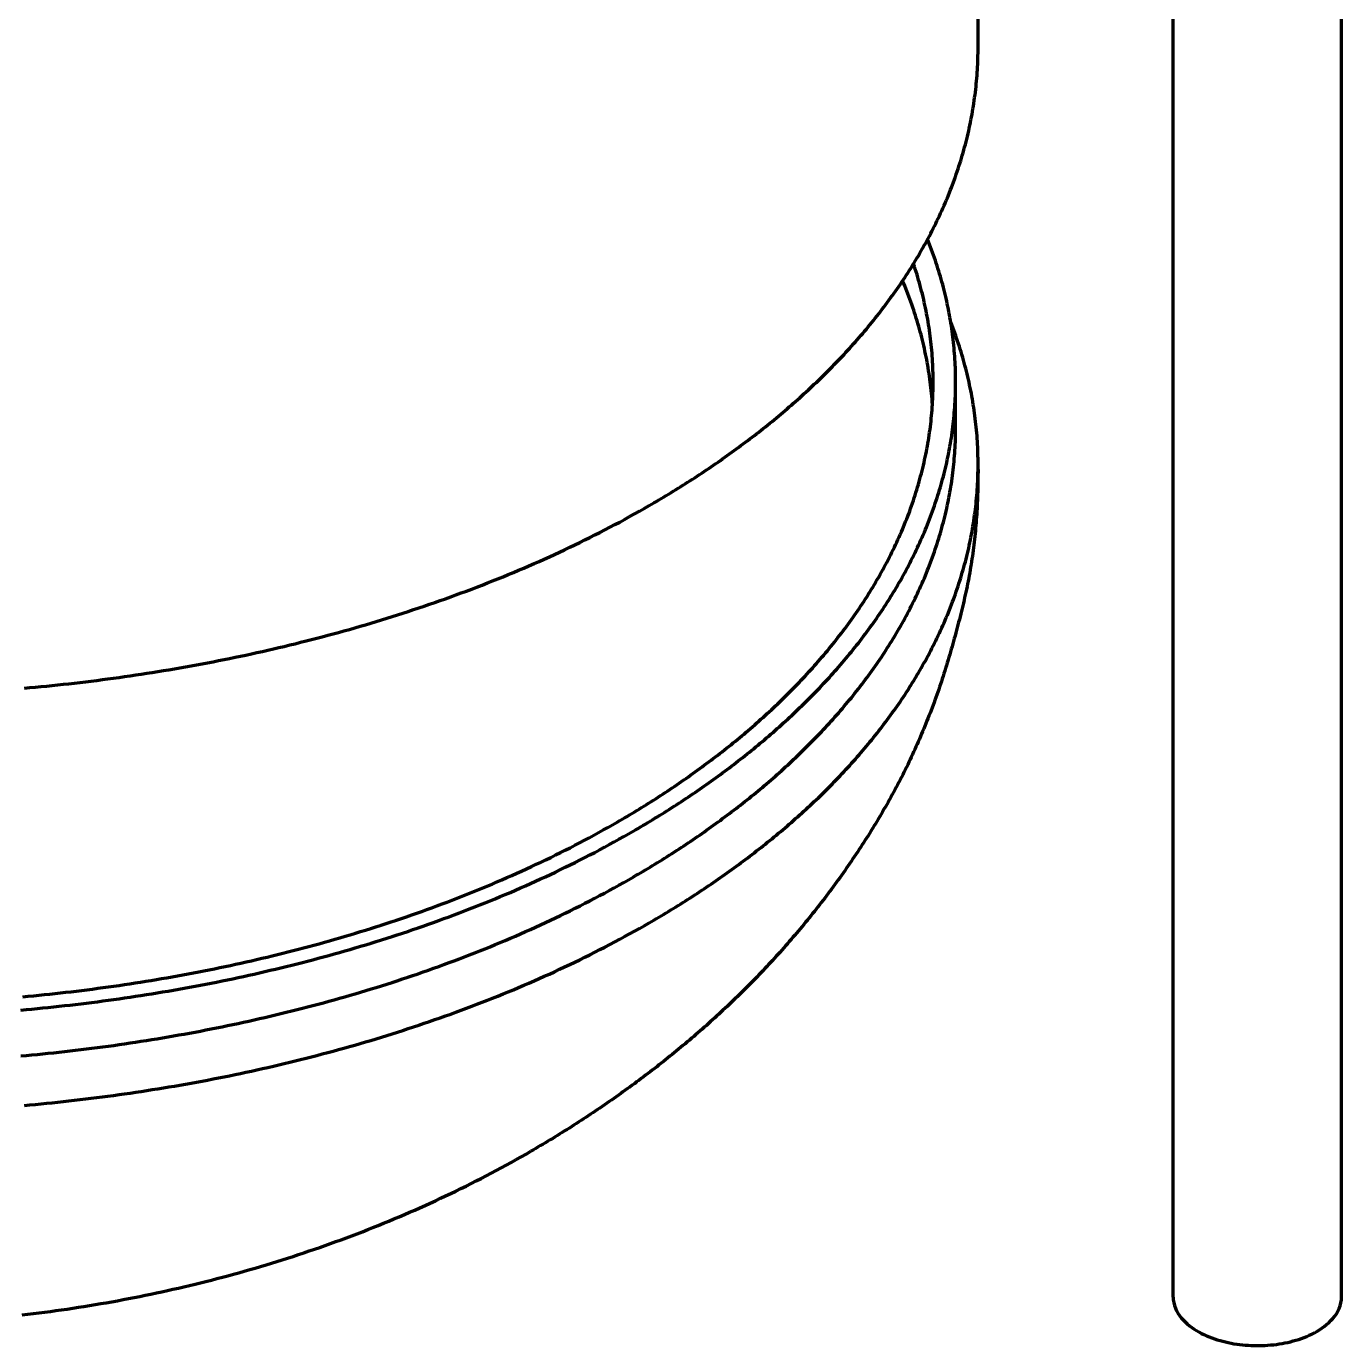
# Model space of a CAD drawing. Header units: millimetres. Extents: x 0 to 841, y 0 to 594.
# Drawn here: x 293.78 to 331.25, y 229.61 to 267.2 of the extents above; entities that cross this region are included whole.
import ezdxf

# ---------------------------------------------------------------- set-up
doc = ezdxf.new("R2010")
doc.units = ezdxf.units.MM
doc.layers.add('01-VISIBLE', color=7, linetype='CONTINUOUS', lineweight=70)

msp = doc.modelspace()

# ---------------------------------------------------------------- linework, layer by layer
at = {"layer": '01-VISIBLE'}
for p, q in [((320.898, 266.605), (320.898, 371.117)), ((326.455, 230.994), (326.455, 368.079)), ((331.255, 230.994), (331.255, 368.079)), ((320.258, 255.762), (320.258, 257.069))]:
    msp.add_line(p, q, dxfattribs=at)
for points in [[(311.525, 253.541), (311.594, 253.581), (311.664, 253.622), (311.733, 253.662), (311.802, 253.703), (311.871, 253.744), (311.94, 253.785), (312.008, 253.826), (312.077, 253.868), (312.146, 253.909), (312.214, 253.951), (312.282, 253.993), (312.35, 254.036), (312.418, 254.078), (312.486, 254.121), (312.554, 254.164), (312.622, 254.207), (312.689, 254.25), (312.757, 254.293), (312.824, 254.337), (312.891, 254.381), (312.958, 254.425), (313.025, 254.469), (313.092, 254.513), (313.158, 254.558), (313.225, 254.603), (313.291, 254.648), (313.358, 254.693), (313.424, 254.738), (313.49, 254.784), (313.555, 254.83), (313.621, 254.876), (313.687, 254.922), (313.752, 254.968), (313.817, 255.015), (313.882, 255.062), (313.947, 255.109), (314.012, 255.156), (314.077, 255.203), (314.141, 255.251), (314.206, 255.299), (314.27, 255.347), (314.334, 255.395), (314.398, 255.443), (314.461, 255.492), (314.525, 255.541), (314.588, 255.59), (314.652, 255.639), (314.715, 255.689), (314.778, 255.739), (314.84, 255.789), (314.903, 255.839), (314.965, 255.889), (315.027, 255.94), (315.089, 255.991), (315.151, 256.042), (315.213, 256.093), (315.274, 256.145), (315.336, 256.196), (315.397, 256.248), (315.458, 256.3), (315.518, 256.353), (315.579, 256.405), (315.639, 256.458), (315.699, 256.511), (315.759, 256.564), (315.819, 256.618), (315.879, 256.671), (315.938, 256.725), (315.997, 256.78), (316.056, 256.834), (316.115, 256.889), (316.173, 256.943), (316.231, 256.998), (316.29, 257.054), (316.347, 257.109), (316.405, 257.165), (316.462, 257.221), (316.52, 257.277), (316.577, 257.334), (316.633, 257.39), (316.69, 257.447), (316.746, 257.504), (316.802, 257.562), (316.858, 257.619), (316.913, 257.677), (316.969, 257.735), (317.024, 257.794), (317.078, 257.852), (317.133, 257.911), (317.187, 257.97), (317.241, 258.029), (317.295, 258.089), (317.349, 258.148), (317.402, 258.208), (317.455, 258.269), (317.507, 258.329), (317.56, 258.39), (317.612, 258.451), (317.664, 258.512), (317.715, 258.573), (317.767, 258.635), (317.818, 258.697), (317.868, 258.759), (317.919, 258.821), (317.969, 258.884), (318.019, 258.947), (318.068, 259.01), (318.117, 259.073), (318.166, 259.136), (318.215, 259.2), (318.263, 259.264), (318.311, 259.329), (318.359, 259.393), (318.406, 259.458), (318.453, 259.523), (318.5, 259.588), (318.546, 259.653), (318.592, 259.719), (318.638, 259.785), (318.683, 259.851), (318.728, 259.918), (318.772, 259.984), (318.817, 260.051), (318.86, 260.118), (318.904, 260.186), (318.947, 260.253), (318.99, 260.321), (319.032, 260.389), (319.074, 260.457), (319.116, 260.526), (319.157, 260.595), (319.198, 260.664), (319.238, 260.733), (319.278, 260.802), (319.318, 260.872), (319.357, 260.942), (319.396, 261.012), (319.435, 261.083), (319.473, 261.153), (319.51, 261.224), (319.547, 261.295), (319.584, 261.366), (319.62, 261.438), (319.656, 261.509), (319.692, 261.581), (319.727, 261.653), (319.761, 261.726), (319.796, 261.798), (319.829, 261.871), (319.863, 261.944), (319.895, 262.017), (319.928, 262.091), (319.959, 262.164), (319.991, 262.238), (320.022, 262.312), (320.052, 262.386), (320.082, 262.461), (320.112, 262.535), (320.14, 262.61), (320.169, 262.685), (320.197, 262.76), (320.224, 262.835), (320.251, 262.911), (320.278, 262.987), (320.304, 263.062), (320.329, 263.138), (320.354, 263.215), (320.379, 263.291), (320.402, 263.368), (320.426, 263.444), (320.449, 263.521), (320.471, 263.598), (320.493, 263.675), (320.514, 263.753), (320.535, 263.83), (320.555, 263.908), (320.574, 263.985), (320.593, 264.063), (320.612, 264.141), (320.63, 264.22), (320.647, 264.298), (320.664, 264.376), (320.68, 264.455), (320.696, 264.533), (320.711, 264.612), (320.725, 264.691), (320.739, 264.77), (320.753, 264.849), (320.766, 264.928), (320.778, 265.007), (320.789, 265.087), (320.8, 265.166), (320.811, 265.246), (320.821, 265.325), (320.83, 265.405), (320.839, 265.485), (320.847, 265.564), (320.854, 265.644), (320.861, 265.724), (320.868, 265.804), (320.873, 265.884), (320.878, 265.964), (320.883, 266.044), (320.887, 266.124), (320.89, 266.204), (320.893, 266.284), (320.895, 266.365), (320.896, 266.445), (320.897, 266.525), (320.898, 266.605)], [(320.258, 257.069), (320.257, 257.149), (320.256, 257.229), (320.255, 257.309), (320.253, 257.389), (320.25, 257.469), (320.247, 257.549), (320.243, 257.629), (320.238, 257.709), (320.233, 257.788), (320.227, 257.868), (320.221, 257.948), (320.214, 258.028), (320.206, 258.108), (320.198, 258.187), (320.189, 258.267), (320.179, 258.346), (320.169, 258.426), (320.159, 258.505), (320.148, 258.584), (320.136, 258.663), (320.123, 258.742), (320.11, 258.821), (320.097, 258.9), (320.083, 258.979), (320.068, 259.058), (320.052, 259.136), (320.037, 259.215), (320.02, 259.293), (320.003, 259.371), (319.985, 259.449), (319.967, 259.527), (319.948, 259.605), (319.929, 259.683), (319.909, 259.76), (319.889, 259.838), (319.868, 259.915), (319.846, 259.992), (319.824, 260.069), (319.801, 260.146), (319.778, 260.222), (319.754, 260.299), (319.73, 260.375), (319.705, 260.451), (319.68, 260.527), (319.654, 260.603), (319.628, 260.679), (319.601, 260.754), (319.574, 260.829), (319.546, 260.904), (319.517, 260.979), (319.489, 261.054), (319.459, 261.128)], [(319.618, 257.069), (319.617, 257.15), (319.616, 257.232), (319.615, 257.313), (319.612, 257.395), (319.609, 257.476), (319.606, 257.558), (319.602, 257.639), (319.597, 257.721), (319.591, 257.802), (319.585, 257.884), (319.578, 257.965), (319.571, 258.046), (319.563, 258.127), (319.554, 258.208), (319.545, 258.289), (319.535, 258.37), (319.524, 258.451), (319.513, 258.532), (319.501, 258.613), (319.488, 258.693), (319.475, 258.774), (319.462, 258.854), (319.447, 258.934), (319.432, 259.015), (319.417, 259.095), (319.4, 259.175), (319.383, 259.254), (319.366, 259.334), (319.348, 259.414), (319.329, 259.493), (319.31, 259.572), (319.29, 259.652), (319.27, 259.73), (319.249, 259.809), (319.227, 259.888), (319.205, 259.966), (319.182, 260.045), (319.159, 260.123), (319.135, 260.201), (319.11, 260.279), (319.085, 260.356), (319.06, 260.434)], [(319.597, 256.415), (319.591, 256.496), (319.585, 256.577), (319.578, 256.658), (319.571, 256.739), (319.563, 256.82), (319.554, 256.9), (319.545, 256.981), (319.535, 257.062), (319.525, 257.142), (319.513, 257.222), (319.502, 257.303), (319.489, 257.383), (319.476, 257.463), (319.462, 257.543), (319.448, 257.623), (319.433, 257.703), (319.418, 257.782), (319.402, 257.862), (319.385, 257.941), (319.368, 258.02), (319.35, 258.1), (319.331, 258.179), (319.312, 258.257), (319.292, 258.336), (319.272, 258.415), (319.251, 258.493), (319.23, 258.571), (319.208, 258.65), (319.185, 258.727), (319.162, 258.805), (319.138, 258.883), (319.114, 258.96), (319.089, 259.038), (319.064, 259.115), (319.038, 259.191), (319.011, 259.268), (318.984, 259.345), (318.957, 259.421), (318.929, 259.497), (318.9, 259.573), (318.871, 259.649), (318.841, 259.724), (318.811, 259.8), (318.78, 259.875), (318.749, 259.95)], [(320.898, 254.717), (320.897, 254.798), (320.896, 254.88), (320.895, 254.961), (320.893, 255.042), (320.89, 255.124), (320.886, 255.205), (320.882, 255.286), (320.878, 255.367), (320.873, 255.449), (320.867, 255.53), (320.86, 255.611), (320.853, 255.692), (320.845, 255.773), (320.837, 255.854), (320.828, 255.934), (320.819, 256.015), (320.808, 256.096), (320.798, 256.177), (320.786, 256.257), (320.774, 256.338), (320.762, 256.418), (320.749, 256.498), (320.735, 256.578), (320.72, 256.658), (320.706, 256.738), (320.69, 256.818), (320.674, 256.898), (320.657, 256.977), (320.64, 257.057), (320.622, 257.136), (320.604, 257.215), (320.585, 257.295), (320.565, 257.374), (320.545, 257.452), (320.524, 257.531), (320.503, 257.609), (320.481, 257.688), (320.459, 257.766), (320.436, 257.844), (320.412, 257.922), (320.388, 258), (320.364, 258.077), (320.339, 258.155), (320.313, 258.232), (320.287, 258.309), (320.26, 258.386), (320.233, 258.462), (320.206, 258.539), (320.177, 258.615), (320.149, 258.691), (320.119, 258.767)], [(310.62, 244.527), (310.689, 244.567), (310.758, 244.608), (310.827, 244.648), (310.896, 244.689), (310.965, 244.73), (311.034, 244.771), (311.102, 244.812), (311.171, 244.854), (311.239, 244.895), (311.307, 244.937), (311.375, 244.979), (311.443, 245.021), (311.511, 245.064), (311.579, 245.106), (311.646, 245.149), (311.714, 245.192), (311.781, 245.236), (311.848, 245.279), (311.915, 245.323), (311.982, 245.367), (312.049, 245.411), (312.116, 245.455), (312.182, 245.499), (312.249, 245.544), (312.315, 245.589), (312.381, 245.634), (312.447, 245.679), (312.513, 245.725), (312.579, 245.771), (312.644, 245.817), (312.709, 245.863), (312.775, 245.909), (312.84, 245.956), (312.905, 246.002), (312.969, 246.049), (313.034, 246.097), (313.098, 246.144), (313.163, 246.192), (313.227, 246.24), (313.291, 246.288), (313.355, 246.336), (313.418, 246.384), (313.482, 246.433), (313.545, 246.482), (313.608, 246.531), (313.671, 246.581), (313.734, 246.63), (313.797, 246.68), (313.859, 246.73), (313.921, 246.781), (313.983, 246.831), (314.045, 246.882), (314.107, 246.933), (314.168, 246.984), (314.23, 247.035), (314.291, 247.087), (314.352, 247.139), (314.413, 247.191), (314.473, 247.243), (314.533, 247.296), (314.594, 247.349), (314.654, 247.402), (314.713, 247.455), (314.773, 247.508), (314.832, 247.562), (314.891, 247.616), (314.95, 247.67), (315.009, 247.725), (315.067, 247.779), (315.125, 247.834), (315.183, 247.889), (315.241, 247.945), (315.299, 248), (315.356, 248.056), (315.413, 248.112), (315.47, 248.169), (315.527, 248.225), (315.583, 248.282), (315.639, 248.339), (315.695, 248.396), (315.75, 248.454), (315.806, 248.512), (315.861, 248.57), (315.916, 248.628), (315.97, 248.686), (316.025, 248.745), (316.079, 248.804), (316.133, 248.863), (316.186, 248.923), (316.239, 248.983), (316.292, 249.043), (316.345, 249.103), (316.397, 249.163), (316.45, 249.224), (316.501, 249.285), (316.553, 249.346), (316.604, 249.408), (316.655, 249.469), (316.706, 249.531), (316.756, 249.594), (316.806, 249.656), (316.856, 249.719), (316.905, 249.782), (316.954, 249.845), (317.003, 249.908), (317.051, 249.972), (317.1, 250.036), (317.147, 250.1), (317.195, 250.165), (317.242, 250.229), (317.289, 250.294), (317.335, 250.36), (317.381, 250.425), (317.427, 250.491), (317.472, 250.557), (317.517, 250.623), (317.562, 250.689), (317.606, 250.756), (317.65, 250.823), (317.693, 250.89), (317.736, 250.957), (317.779, 251.025), (317.822, 251.093), (317.863, 251.161), (317.905, 251.23), (317.946, 251.298), (317.987, 251.367), (318.027, 251.436), (318.067, 251.505), (318.107, 251.575), (318.146, 251.645), (318.185, 251.715), (318.223, 251.785), (318.261, 251.856), (318.298, 251.926), (318.335, 251.997), (318.372, 252.069), (318.408, 252.14), (318.443, 252.212), (318.478, 252.284), (318.513, 252.356), (318.547, 252.428), (318.581, 252.501), (318.614, 252.573), (318.647, 252.646), (318.68, 252.719), (318.712, 252.793), (318.743, 252.866), (318.774, 252.94), (318.804, 253.014), (318.834, 253.089), (318.864, 253.163), (318.892, 253.238), (318.921, 253.312), (318.949, 253.387), (318.976, 253.463), (319.003, 253.538), (319.029, 253.614), (319.055, 253.689), (319.08, 253.765), (319.105, 253.841), (319.129, 253.918), (319.153, 253.994), (319.176, 254.071), (319.198, 254.148), (319.22, 254.225), (319.241, 254.302), (319.262, 254.379), (319.283, 254.456), (319.302, 254.534), (319.321, 254.612), (319.34, 254.689), (319.358, 254.767), (319.375, 254.846), (319.392, 254.924), (319.408, 255.002), (319.424, 255.081), (319.439, 255.159), (319.454, 255.238), (319.467, 255.317), (319.481, 255.396), (319.493, 255.475), (319.505, 255.554), (319.517, 255.633), (319.528, 255.712), (319.538, 255.792), (319.547, 255.871), (319.557, 255.951), (319.565, 256.03), (319.573, 256.11), (319.58, 256.189), (319.586, 256.269), (319.592, 256.349), (319.598, 256.429), (319.602, 256.509), (319.606, 256.589), (319.61, 256.669), (319.613, 256.749), (319.615, 256.829), (319.616, 256.909), (319.617, 256.989), (319.618, 257.069)], [(311.072, 244.266), (311.142, 244.306), (311.211, 244.346), (311.28, 244.387), (311.349, 244.428), (311.418, 244.469), (311.487, 244.51), (311.555, 244.551), (311.624, 244.592), (311.692, 244.634), (311.761, 244.676), (311.829, 244.718), (311.897, 244.76), (311.965, 244.803), (312.033, 244.845), (312.1, 244.888), (312.168, 244.931), (312.235, 244.975), (312.303, 245.018), (312.37, 245.062), (312.437, 245.105), (312.504, 245.149), (312.57, 245.194), (312.637, 245.238), (312.704, 245.283), (312.77, 245.328), (312.836, 245.373), (312.902, 245.418), (312.968, 245.463), (313.034, 245.509), (313.1, 245.555), (313.165, 245.601), (313.231, 245.647), (313.296, 245.694), (313.361, 245.74), (313.426, 245.787), (313.491, 245.834), (313.555, 245.882), (313.62, 245.929), (313.684, 245.977), (313.748, 246.025), (313.812, 246.073), (313.876, 246.122), (313.94, 246.17), (314.003, 246.219), (314.067, 246.268), (314.13, 246.317), (314.193, 246.367), (314.256, 246.416), (314.318, 246.466), (314.381, 246.516), (314.443, 246.567), (314.505, 246.617), (314.567, 246.668), (314.629, 246.719), (314.691, 246.77), (314.752, 246.822), (314.813, 246.873), (314.874, 246.925), (314.935, 246.977), (314.996, 247.03), (315.056, 247.082), (315.116, 247.135), (315.176, 247.188), (315.236, 247.241), (315.296, 247.295), (315.355, 247.349), (315.415, 247.403), (315.474, 247.457), (315.532, 247.511), (315.591, 247.566), (315.649, 247.621), (315.707, 247.676), (315.765, 247.731), (315.823, 247.787), (315.881, 247.842), (315.938, 247.898), (315.995, 247.955), (316.052, 248.011), (316.108, 248.068), (316.164, 248.125), (316.22, 248.182), (316.276, 248.24), (316.332, 248.297), (316.387, 248.355), (316.442, 248.413), (316.497, 248.472), (316.552, 248.53), (316.606, 248.589), (316.66, 248.648), (316.714, 248.708), (316.767, 248.767), (316.821, 248.827), (316.873, 248.887), (316.926, 248.948), (316.979, 249.008), (317.031, 249.069), (317.083, 249.13), (317.134, 249.191), (317.185, 249.253), (317.236, 249.315), (317.287, 249.377), (317.337, 249.439), (317.387, 249.502), (317.437, 249.564), (317.487, 249.627), (317.536, 249.691), (317.585, 249.754), (317.633, 249.818), (317.681, 249.882), (317.729, 249.946), (317.777, 250.011), (317.824, 250.075), (317.871, 250.14), (317.917, 250.206), (317.964, 250.271), (318.009, 250.337), (318.055, 250.403), (318.1, 250.469), (318.145, 250.535), (318.189, 250.602), (318.233, 250.669), (318.277, 250.736), (318.32, 250.803), (318.363, 250.871), (318.406, 250.939), (318.448, 251.007), (318.49, 251.075), (318.531, 251.144), (318.572, 251.213), (318.613, 251.282), (318.653, 251.351), (318.693, 251.421), (318.732, 251.49), (318.771, 251.56), (318.81, 251.63), (318.848, 251.701), (318.885, 251.772), (318.923, 251.842), (318.96, 251.914), (318.996, 251.985), (319.032, 252.056), (319.068, 252.128), (319.103, 252.2), (319.137, 252.272), (319.172, 252.345), (319.205, 252.418), (319.239, 252.49), (319.271, 252.564), (319.304, 252.637), (319.335, 252.71), (319.367, 252.784), (319.398, 252.858), (319.428, 252.932), (319.458, 253.006), (319.488, 253.081), (319.516, 253.156), (319.545, 253.23), (319.573, 253.306), (319.6, 253.381), (319.627, 253.456), (319.653, 253.532), (319.679, 253.608), (319.705, 253.684), (319.729, 253.76), (319.754, 253.836), (319.778, 253.913), (319.801, 253.989), (319.823, 254.066), (319.846, 254.143), (319.867, 254.22), (319.888, 254.298), (319.909, 254.375), (319.929, 254.453), (319.948, 254.53), (319.967, 254.608), (319.985, 254.686), (320.003, 254.764), (320.02, 254.843), (320.036, 254.921), (320.052, 254.999), (320.068, 255.078), (320.082, 255.157), (320.096, 255.236), (320.11, 255.315), (320.123, 255.394), (320.136, 255.473), (320.147, 255.552), (320.159, 255.631), (320.169, 255.711), (320.179, 255.79), (320.189, 255.87), (320.198, 255.949), (320.206, 256.029), (320.214, 256.109), (320.221, 256.189), (320.227, 256.268), (320.233, 256.348), (320.238, 256.428), (320.243, 256.508), (320.247, 256.588), (320.25, 256.668), (320.253, 256.748), (320.255, 256.828), (320.256, 256.908), (320.257, 256.989), (320.258, 257.069)], [(311.072, 242.96), (311.142, 243), (311.211, 243.04), (311.28, 243.081), (311.349, 243.121), (311.418, 243.162), (311.487, 243.203), (311.555, 243.245), (311.624, 243.286), (311.692, 243.328), (311.761, 243.37), (311.829, 243.412), (311.897, 243.454), (311.965, 243.496), (312.033, 243.539), (312.1, 243.582), (312.168, 243.625), (312.235, 243.668), (312.303, 243.712), (312.37, 243.755), (312.437, 243.799), (312.504, 243.843), (312.57, 243.887), (312.637, 243.932), (312.704, 243.976), (312.77, 244.021), (312.836, 244.066), (312.902, 244.111), (312.968, 244.157), (313.034, 244.203), (313.1, 244.248), (313.165, 244.295), (313.231, 244.341), (313.296, 244.387), (313.361, 244.434), (313.426, 244.481), (313.491, 244.528), (313.555, 244.575), (313.62, 244.623), (313.684, 244.671), (313.748, 244.719), (313.812, 244.767), (313.876, 244.815), (313.94, 244.864), (314.003, 244.913), (314.067, 244.962), (314.13, 245.011), (314.193, 245.06), (314.256, 245.11), (314.318, 245.16), (314.381, 245.21), (314.443, 245.26), (314.505, 245.311), (314.567, 245.362), (314.629, 245.413), (314.691, 245.464), (314.752, 245.515), (314.813, 245.567), (314.874, 245.619), (314.935, 245.671), (314.996, 245.723), (315.056, 245.776), (315.116, 245.829), (315.176, 245.882), (315.236, 245.935), (315.296, 245.988), (315.355, 246.042), (315.415, 246.096), (315.474, 246.15), (315.532, 246.205), (315.591, 246.259), (315.649, 246.314), (315.707, 246.369), (315.765, 246.425), (315.823, 246.48), (315.881, 246.536), (315.938, 246.592), (315.995, 246.648), (316.052, 246.705), (316.108, 246.762), (316.164, 246.819), (316.22, 246.876), (316.276, 246.933), (316.332, 246.991), (316.387, 247.049), (316.442, 247.107), (316.497, 247.165), (316.552, 247.224), (316.606, 247.283), (316.66, 247.342), (316.714, 247.401), (316.767, 247.461), (316.821, 247.521), (316.873, 247.581), (316.926, 247.641), (316.979, 247.702), (317.031, 247.763), (317.083, 247.824), (317.134, 247.885), (317.185, 247.947), (317.236, 248.008), (317.287, 248.07), (317.337, 248.133), (317.387, 248.195), (317.437, 248.258), (317.487, 248.321), (317.536, 248.384), (317.585, 248.448), (317.633, 248.512), (317.681, 248.576), (317.729, 248.64), (317.777, 248.704), (317.824, 248.769), (317.871, 248.834), (317.917, 248.899), (317.964, 248.965), (318.009, 249.03), (318.055, 249.096), (318.1, 249.162), (318.145, 249.229), (318.189, 249.296), (318.233, 249.362), (318.277, 249.43), (318.32, 249.497), (318.363, 249.565), (318.406, 249.632), (318.448, 249.701), (318.49, 249.769), (318.531, 249.837), (318.572, 249.906), (318.613, 249.975), (318.653, 250.045), (318.693, 250.114), (318.732, 250.184), (318.771, 250.254), (318.81, 250.324), (318.848, 250.394), (318.885, 250.465), (318.923, 250.536), (318.96, 250.607), (318.996, 250.679), (319.032, 250.75), (319.068, 250.822), (319.103, 250.894), (319.137, 250.966), (319.172, 251.039), (319.205, 251.111), (319.239, 251.184), (319.271, 251.257), (319.304, 251.33), (319.335, 251.404), (319.367, 251.478), (319.398, 251.552), (319.428, 251.626), (319.458, 251.7), (319.488, 251.774), (319.516, 251.849), (319.545, 251.924), (319.573, 251.999), (319.6, 252.074), (319.627, 252.15), (319.653, 252.225), (319.679, 252.301), (319.705, 252.377), (319.729, 252.453), (319.754, 252.53), (319.778, 252.606), (319.801, 252.683), (319.823, 252.76), (319.846, 252.837), (319.867, 252.914), (319.888, 252.991), (319.909, 253.069), (319.929, 253.146), (319.948, 253.224), (319.967, 253.302), (319.985, 253.38), (320.003, 253.458), (320.02, 253.536), (320.036, 253.615), (320.052, 253.693), (320.068, 253.772), (320.082, 253.85), (320.096, 253.929), (320.11, 254.008), (320.123, 254.087), (320.136, 254.166), (320.147, 254.246), (320.159, 254.325), (320.169, 254.404), (320.179, 254.484), (320.189, 254.563), (320.198, 254.643), (320.206, 254.723), (320.214, 254.802), (320.221, 254.882), (320.227, 254.962), (320.233, 255.042), (320.238, 255.122), (320.243, 255.202), (320.247, 255.282), (320.25, 255.362), (320.253, 255.442), (320.255, 255.522), (320.256, 255.602), (320.257, 255.682), (320.258, 255.762)], [(320.897, 254.576), (320.896, 254.496), (320.895, 254.416), (320.895, 254.336), (320.894, 254.256), (320.892, 254.176), (320.891, 254.096), (320.889, 254.016), (320.887, 253.936), (320.885, 253.856), (320.882, 253.776), (320.879, 253.696), (320.876, 253.616), (320.872, 253.536), (320.868, 253.456), (320.863, 253.376), (320.858, 253.296), (320.853, 253.216), (320.847, 253.136), (320.841, 253.057), (320.835, 252.977), (320.828, 252.897), (320.82, 252.817), (320.813, 252.738), (320.804, 252.658), (320.796, 252.579), (320.787, 252.499), (320.777, 252.42), (320.767, 252.34), (320.757, 252.261), (320.746, 252.182), (320.735, 252.102), (320.724, 252.023), (320.711, 251.944), (320.699, 251.865), (320.686, 251.786), (320.673, 251.707), (320.659, 251.628), (320.644, 251.55), (320.63, 251.471), (320.614, 251.392), (320.599, 251.314), (320.583, 251.235), (320.566, 251.157), (320.55, 251.079), (320.532, 251.001), (320.515, 250.923), (320.497, 250.845), (320.479, 250.767), (320.46, 250.689), (320.442, 250.611), (320.423, 250.533), (320.403, 250.456), (320.384, 250.378), (320.364, 250.3), (320.344, 250.223), (320.324, 250.146), (320.304, 250.068), (320.283, 249.991), (320.262, 249.914), (320.241, 249.836), (320.22, 249.759), (320.199, 249.682), (320.177, 249.605), (320.156, 249.528), (320.134, 249.451), (320.112, 249.374), (320.089, 249.297), (320.067, 249.22), (320.044, 249.144), (320.021, 249.067), (319.998, 248.99), (319.974, 248.914), (319.95, 248.838), (319.926, 248.761), (319.902, 248.685), (319.877, 248.609), (319.853, 248.533), (319.827, 248.457), (319.802, 248.381), (319.776, 248.305), (319.75, 248.229), (319.724, 248.154), (319.697, 248.079), (319.67, 248.003), (319.642, 247.928), (319.614, 247.853), (319.586, 247.778), (319.558, 247.703), (319.529, 247.629), (319.499, 247.554), (319.47, 247.48), (319.44, 247.406), (319.41, 247.332), (319.38, 247.257), (319.349, 247.183), (319.319, 247.109), (319.288, 247.036), (319.257, 246.962), (319.226, 246.888), (319.194, 246.815), (319.161, 246.742), (319.129, 246.669), (319.096, 246.596), (319.062, 246.523), (319.029, 246.45), (318.995, 246.378), (318.961, 246.305), (318.926, 246.233), (318.892, 246.161), (318.856, 246.089), (318.821, 246.017), (318.785, 245.946), (318.75, 245.874), (318.713, 245.803), (318.677, 245.732), (318.64, 245.661), (318.603, 245.59), (318.566, 245.519), (318.528, 245.448), (318.49, 245.378), (318.452, 245.307), (318.413, 245.237), (318.375, 245.167), (318.336, 245.097), (318.296, 245.028), (318.257, 244.958), (318.217, 244.889), (318.177, 244.819), (318.137, 244.75), (318.096, 244.681), (318.055, 244.613), (318.014, 244.544), (317.973, 244.475), (317.931, 244.407), (317.889, 244.339), (317.847, 244.271), (317.805, 244.203), (317.762, 244.135), (317.719, 244.067), (317.676, 244), (317.633, 243.933), (317.59, 243.865), (317.546, 243.798), (317.502, 243.732), (317.458, 243.665), (317.413, 243.598), (317.369, 243.532), (317.324, 243.465), (317.279, 243.399), (317.234, 243.333), (317.188, 243.267), (317.143, 243.202), (317.097, 243.136), (317.051, 243.071), (317.004, 243.006), (316.958, 242.94), (316.911, 242.876), (316.864, 242.811), (316.817, 242.746), (316.769, 242.682), (316.722, 242.617), (316.674, 242.553), (316.626, 242.489), (316.578, 242.425), (316.53, 242.361), (316.481, 242.298), (316.432, 242.234), (316.383, 242.171), (316.334, 242.108), (316.284, 242.045), (316.235, 241.982), (316.185, 241.92), (316.135, 241.857), (316.085, 241.795), (316.034, 241.733), (315.984, 241.671), (315.933, 241.609), (315.882, 241.547), (315.831, 241.486), (315.779, 241.425), (315.728, 241.363), (315.676, 241.302), (315.624, 241.242), (315.572, 241.181), (315.519, 241.12), (315.467, 241.06), (315.414, 241), (315.361, 240.94), (315.308, 240.88), (315.255, 240.82), (315.201, 240.761), (315.147, 240.701), (315.093, 240.642), (315.039, 240.583), (314.985, 240.525), (314.931, 240.466), (314.876, 240.407), (314.821, 240.349), (314.766, 240.291), (314.711, 240.233), (314.656, 240.175), (314.6, 240.118), (314.544, 240.06), (314.488, 240.003), (314.432, 239.946), (314.376, 239.889), (314.32, 239.832), (314.263, 239.776), (314.206, 239.719), (314.149, 239.663), (314.092, 239.607), (314.035, 239.551), (313.978, 239.495), (313.92, 239.44), (313.862, 239.384), (313.804, 239.329), (313.746, 239.274), (313.688, 239.219), (313.629, 239.165), (313.571, 239.11), (313.512, 239.056), (313.453, 239.002), (313.394, 238.948), (313.335, 238.894), (313.275, 238.84), (313.216, 238.787), (313.156, 238.734), (313.096, 238.68), (313.036, 238.627), (312.976, 238.575), (312.916, 238.522), (312.855, 238.47), (312.795, 238.417), (312.734, 238.365), (312.673, 238.313), (312.612, 238.262), (312.551, 238.21), (312.489, 238.159), (312.428, 238.108), (312.366, 238.057), (312.304, 238.006), (312.243, 237.955), (312.18, 237.905), (312.118, 237.854), (312.056, 237.804), (311.993, 237.754), (311.931, 237.704), (311.868, 237.655), (311.805, 237.605), (311.742, 237.556), (311.679, 237.507), (311.616, 237.458), (311.552, 237.409), (311.489, 237.36), (311.425, 237.312), (311.361, 237.264), (311.297, 237.215), (311.233, 237.167), (311.169, 237.12), (311.105, 237.072), (311.04, 237.025), (310.976, 236.977), (310.911, 236.93), (310.846, 236.883), (310.781, 236.837), (310.716, 236.79), (310.651, 236.744), (310.585, 236.698), (310.52, 236.651), (310.454, 236.606), (310.389, 236.56), (310.323, 236.514), (310.257, 236.469), (310.191, 236.424), (310.125, 236.379), (310.059, 236.334), (309.992, 236.289), (309.926, 236.245), (309.859, 236.2), (309.792, 236.156), (309.725, 236.112), (309.659, 236.068), (309.591, 236.025), (309.524, 235.981), (309.457, 235.938), (309.39, 235.895), (309.322, 235.852), (309.255, 235.809), (309.187, 235.766), (309.119, 235.724), (309.051, 235.681), (308.983, 235.639), (308.915, 235.597), (308.847, 235.556), (308.778, 235.514), (308.71, 235.473), (308.641, 235.431), (308.573, 235.39), (308.504, 235.349), (308.435, 235.308), (308.366, 235.268), (308.297, 235.227), (308.228, 235.187), (308.159, 235.147)], [(311.525, 241.653), (311.594, 241.693), (311.664, 241.734), (311.733, 241.774), (311.802, 241.815), (311.871, 241.856), (311.94, 241.897), (312.008, 241.938), (312.077, 241.98), (312.146, 242.022), (312.214, 242.063), (312.282, 242.105), (312.35, 242.148), (312.418, 242.19), (312.486, 242.233), (312.554, 242.276), (312.622, 242.319), (312.689, 242.362), (312.757, 242.405), (312.824, 242.449), (312.891, 242.493), (312.958, 242.537), (313.025, 242.581), (313.092, 242.625), (313.158, 242.67), (313.225, 242.715), (313.291, 242.76), (313.358, 242.805), (313.424, 242.85), (313.49, 242.896), (313.555, 242.942), (313.621, 242.988), (313.687, 243.034), (313.752, 243.08), (313.817, 243.127), (313.882, 243.174), (313.947, 243.221), (314.012, 243.268), (314.077, 243.315), (314.141, 243.363), (314.206, 243.411), (314.27, 243.459), (314.334, 243.507), (314.398, 243.556), (314.461, 243.604), (314.525, 243.653), (314.588, 243.702), (314.652, 243.752), (314.715, 243.801), (314.778, 243.851), (314.84, 243.901), (314.903, 243.951), (314.965, 244.001), (315.027, 244.052), (315.089, 244.103), (315.151, 244.154), (315.213, 244.205), (315.274, 244.257), (315.336, 244.308), (315.397, 244.36), (315.458, 244.412), (315.518, 244.465), (315.579, 244.517), (315.639, 244.57), (315.699, 244.623), (315.759, 244.676), (315.819, 244.73), (315.879, 244.784), (315.938, 244.837), (315.997, 244.892), (316.056, 244.946), (316.115, 245.001), (316.173, 245.055), (316.231, 245.111), (316.29, 245.166), (316.347, 245.221), (316.405, 245.277), (316.462, 245.333), (316.52, 245.389), (316.577, 245.446), (316.633, 245.502), (316.69, 245.559), (316.746, 245.616), (316.802, 245.674), (316.858, 245.731), (316.913, 245.789), (316.969, 245.847), (317.024, 245.906), (317.078, 245.964), (317.133, 246.023), (317.187, 246.082), (317.241, 246.141), (317.295, 246.201), (317.349, 246.26), (317.402, 246.32), (317.455, 246.381), (317.507, 246.441), (317.56, 246.502), (317.612, 246.563), (317.664, 246.624), (317.715, 246.685), (317.767, 246.747), (317.818, 246.809), (317.868, 246.871), (317.919, 246.933), (317.969, 246.996), (318.019, 247.059), (318.068, 247.122), (318.117, 247.185), (318.166, 247.248), (318.215, 247.312), (318.263, 247.376), (318.311, 247.441), (318.359, 247.505), (318.406, 247.57), (318.453, 247.635), (318.5, 247.7), (318.546, 247.766), (318.592, 247.831), (318.638, 247.897), (318.683, 247.963), (318.728, 248.03), (318.772, 248.096), (318.817, 248.163), (318.86, 248.23), (318.904, 248.298), (318.947, 248.365), (318.99, 248.433), (319.032, 248.501), (319.074, 248.57), (319.116, 248.638), (319.157, 248.707), (319.198, 248.776), (319.238, 248.845), (319.278, 248.915), (319.318, 248.984), (319.357, 249.054), (319.396, 249.124), (319.435, 249.195), (319.473, 249.265), (319.51, 249.336), (319.547, 249.407), (319.584, 249.478), (319.62, 249.55), (319.656, 249.621), (319.692, 249.693), (319.727, 249.766), (319.761, 249.838), (319.796, 249.91), (319.829, 249.983), (319.863, 250.056), (319.895, 250.129), (319.928, 250.203), (319.959, 250.276), (319.991, 250.35), (320.022, 250.424), (320.052, 250.498), (320.082, 250.573), (320.112, 250.647), (320.14, 250.722), (320.169, 250.797), (320.197, 250.872), (320.224, 250.947), (320.251, 251.023), (320.278, 251.099), (320.304, 251.174), (320.329, 251.251), (320.354, 251.327), (320.379, 251.403), (320.402, 251.48), (320.426, 251.556), (320.449, 251.633), (320.471, 251.71), (320.493, 251.787), (320.514, 251.865), (320.535, 251.942), (320.555, 252.02), (320.574, 252.098), (320.593, 252.175), (320.612, 252.253), (320.63, 252.332), (320.647, 252.41), (320.664, 252.488), (320.68, 252.567), (320.696, 252.645), (320.711, 252.724), (320.725, 252.803), (320.739, 252.882), (320.753, 252.961), (320.766, 253.04), (320.778, 253.119), (320.789, 253.199), (320.8, 253.278), (320.811, 253.358), (320.821, 253.437), (320.83, 253.517), (320.839, 253.597), (320.847, 253.676), (320.854, 253.756), (320.861, 253.836), (320.868, 253.916), (320.873, 253.996), (320.878, 254.076), (320.883, 254.156), (320.887, 254.236), (320.89, 254.316), (320.893, 254.396), (320.895, 254.477), (320.896, 254.557), (320.897, 254.637), (320.898, 254.717)], [(293.727, 248.341), (293.886, 248.356), (294.045, 248.37), (294.204, 248.386), (294.363, 248.401), (294.522, 248.417), (294.681, 248.434), (294.839, 248.451), (294.998, 248.469), (295.157, 248.487), (295.315, 248.505), (295.474, 248.524), (295.633, 248.544), (295.791, 248.564), (295.949, 248.584), (296.108, 248.605), (296.266, 248.626), (296.424, 248.648), (296.582, 248.671), (296.74, 248.693), (296.898, 248.717), (297.056, 248.74), (297.214, 248.765), (297.372, 248.789), (297.53, 248.815), (297.687, 248.84), (297.845, 248.867), (298.002, 248.893), (298.159, 248.921), (298.317, 248.948), (298.474, 248.977), (298.631, 249.005), (298.788, 249.034), (298.945, 249.064), (299.102, 249.094), (299.258, 249.125), (299.415, 249.156), (299.572, 249.188), (299.728, 249.22), (299.884, 249.253), (300.04, 249.286), (300.197, 249.32), (300.353, 249.354), (300.508, 249.389), (300.664, 249.424), (300.82, 249.46), (300.975, 249.496), (301.131, 249.533), (301.286, 249.571), (301.441, 249.608), (301.596, 249.647), (301.751, 249.686), (301.906, 249.725), (302.06, 249.765), (302.215, 249.806), (302.369, 249.847), (302.523, 249.888), (302.677, 249.931), (302.831, 249.973), (302.985, 250.016), (303.139, 250.06), (303.292, 250.105), (303.445, 250.149), (303.598, 250.195), (303.751, 250.241), (303.904, 250.287), (304.057, 250.334), (304.209, 250.382), (304.361, 250.43), (304.513, 250.479), (304.665, 250.528), (304.817, 250.578), (304.968, 250.629), (305.12, 250.68), (305.271, 250.731), (305.422, 250.784), (305.572, 250.836), (305.723, 250.89), (305.873, 250.944), (306.023, 250.998), (306.173, 251.054), (306.323, 251.109), (306.472, 251.166), (306.621, 251.223), (306.77, 251.28), (306.919, 251.338), (307.068, 251.397), (307.216, 251.456), (307.364, 251.516), (307.512, 251.577), (307.659, 251.638), (307.806, 251.7), (307.953, 251.763), (308.1, 251.826), (308.246, 251.89), (308.392, 251.954), (308.538, 252.019), (308.684, 252.085), (308.829, 252.151), (308.974, 252.218), (309.119, 252.286), (309.263, 252.354), (309.407, 252.423), (309.551, 252.493), (309.694, 252.563), (309.837, 252.634), (309.98, 252.706), (310.122, 252.779), (310.264, 252.852), (310.406, 252.925), (310.547, 253), (310.688, 253.075), (310.828, 253.151), (310.969, 253.228), (311.108, 253.305), (311.248, 253.383), (311.387, 253.462), (311.525, 253.541)], [(293.687, 239.549), (293.839, 239.563), (293.992, 239.578), (294.144, 239.593), (294.297, 239.609), (294.449, 239.624), (294.602, 239.641), (294.754, 239.658), (294.906, 239.675), (295.059, 239.693), (295.211, 239.711), (295.363, 239.73), (295.515, 239.749), (295.667, 239.768), (295.819, 239.789), (295.971, 239.809), (296.123, 239.83), (296.275, 239.851), (296.427, 239.873), (296.578, 239.896), (296.73, 239.919), (296.881, 239.942), (297.033, 239.966), (297.184, 239.99), (297.336, 240.015), (297.487, 240.04), (297.638, 240.065), (297.789, 240.092), (297.94, 240.118), (298.091, 240.145), (298.242, 240.173), (298.392, 240.201), (298.543, 240.229), (298.694, 240.258), (298.844, 240.288), (298.994, 240.318), (299.145, 240.348), (299.295, 240.379), (299.445, 240.411), (299.595, 240.442), (299.745, 240.475), (299.894, 240.508), (300.044, 240.541), (300.193, 240.575), (300.343, 240.609), (300.492, 240.644), (300.641, 240.68), (300.79, 240.715), (300.939, 240.752), (301.088, 240.789), (301.237, 240.826), (301.385, 240.864), (301.534, 240.902), (301.682, 240.941), (301.83, 240.981), (301.978, 241.021), (302.126, 241.061), (302.274, 241.102), (302.421, 241.144), (302.569, 241.186), (302.716, 241.228), (302.863, 241.271), (303.01, 241.315), (303.157, 241.359), (303.304, 241.404), (303.45, 241.449), (303.597, 241.495), (303.743, 241.541), (303.889, 241.588), (304.034, 241.635), (304.18, 241.683), (304.326, 241.731), (304.471, 241.78), (304.616, 241.83), (304.761, 241.88), (304.905, 241.931), (305.05, 241.982), (305.194, 242.034), (305.338, 242.086), (305.482, 242.139), (305.626, 242.193), (305.769, 242.247), (305.913, 242.301), (306.056, 242.357), (306.198, 242.413), (306.341, 242.469), (306.483, 242.526), (306.625, 242.584), (306.767, 242.642), (306.909, 242.701), (307.05, 242.76), (307.191, 242.82), (307.332, 242.881), (307.472, 242.942), (307.613, 243.004), (307.753, 243.066), (307.892, 243.129), (308.032, 243.193), (308.171, 243.257), (308.31, 243.322), (308.448, 243.388), (308.587, 243.454), (308.725, 243.521), (308.862, 243.589), (309, 243.657), (309.137, 243.726), (309.273, 243.795), (309.409, 243.865), (309.545, 243.936), (309.681, 244.008), (309.816, 244.08), (309.951, 244.153), (310.086, 244.226), (310.22, 244.3), (310.354, 244.375), (310.487, 244.451), (310.62, 244.527)], [(293.63, 239.17), (293.786, 239.184), (293.942, 239.199), (294.098, 239.214), (294.254, 239.229), (294.409, 239.245), (294.565, 239.261), (294.721, 239.278), (294.876, 239.295), (295.032, 239.313), (295.187, 239.331), (295.343, 239.349), (295.498, 239.368), (295.653, 239.388), (295.808, 239.408), (295.963, 239.429), (296.119, 239.449), (296.274, 239.471), (296.429, 239.493), (296.583, 239.515), (296.738, 239.538), (296.893, 239.561), (297.048, 239.585), (297.202, 239.609), (297.357, 239.634), (297.511, 239.659), (297.666, 239.685), (297.82, 239.711), (297.974, 239.738), (298.128, 239.765), (298.282, 239.793), (298.436, 239.821), (298.59, 239.849), (298.744, 239.879), (298.898, 239.908), (299.051, 239.938), (299.205, 239.969), (299.358, 240), (299.511, 240.031), (299.665, 240.064), (299.818, 240.096), (299.971, 240.129), (300.123, 240.163), (300.276, 240.197), (300.429, 240.231), (300.581, 240.266), (300.734, 240.302), (300.886, 240.338), (301.038, 240.375), (301.19, 240.412), (301.342, 240.45), (301.494, 240.488), (301.646, 240.526), (301.797, 240.566), (301.948, 240.605), (302.1, 240.646), (302.251, 240.686), (302.402, 240.728), (302.553, 240.769), (302.703, 240.812), (302.854, 240.855), (303.004, 240.898), (303.154, 240.942), (303.304, 240.987), (303.454, 241.032), (303.604, 241.077), (303.753, 241.123), (303.903, 241.17), (304.052, 241.217), (304.201, 241.265), (304.35, 241.313), (304.499, 241.362), (304.647, 241.412), (304.795, 241.462), (304.943, 241.512), (305.091, 241.564), (305.239, 241.615), (305.386, 241.668), (305.534, 241.721), (305.681, 241.774), (305.828, 241.828), (305.974, 241.883), (306.121, 241.938), (306.267, 241.994), (306.413, 242.05), (306.559, 242.107), (306.704, 242.165), (306.85, 242.223), (306.995, 242.282), (307.139, 242.341), (307.284, 242.401), (307.428, 242.462), (307.572, 242.523), (307.716, 242.585), (307.859, 242.648), (308.003, 242.711), (308.145, 242.774), (308.288, 242.839), (308.43, 242.904), (308.573, 242.97), (308.714, 243.036), (308.856, 243.103), (308.997, 243.171), (309.138, 243.239), (309.278, 243.308), (309.418, 243.377), (309.558, 243.448), (309.698, 243.519), (309.837, 243.59), (309.976, 243.663), (310.114, 243.736), (310.252, 243.809), (310.39, 243.884), (310.527, 243.959), (310.664, 244.034), (310.801, 244.111), (310.937, 244.188), (311.072, 244.266)], [(293.63, 237.864), (293.786, 237.878), (293.942, 237.892), (294.098, 237.907), (294.254, 237.923), (294.409, 237.938), (294.565, 237.955), (294.721, 237.971), (294.876, 237.989), (295.032, 238.006), (295.187, 238.024), (295.343, 238.043), (295.498, 238.062), (295.653, 238.082), (295.808, 238.102), (295.963, 238.122), (296.119, 238.143), (296.274, 238.164), (296.429, 238.186), (296.583, 238.209), (296.738, 238.232), (296.893, 238.255), (297.048, 238.279), (297.202, 238.303), (297.357, 238.328), (297.511, 238.353), (297.666, 238.379), (297.82, 238.405), (297.974, 238.432), (298.128, 238.459), (298.282, 238.486), (298.436, 238.514), (298.59, 238.543), (298.744, 238.572), (298.898, 238.602), (299.051, 238.632), (299.205, 238.662), (299.358, 238.693), (299.511, 238.725), (299.665, 238.757), (299.818, 238.79), (299.971, 238.823), (300.123, 238.856), (300.276, 238.89), (300.429, 238.925), (300.581, 238.96), (300.734, 238.996), (300.886, 239.032), (301.038, 239.068), (301.19, 239.106), (301.342, 239.143), (301.494, 239.181), (301.646, 239.22), (301.797, 239.259), (301.948, 239.299), (302.1, 239.339), (302.251, 239.38), (302.402, 239.421), (302.553, 239.463), (302.703, 239.505), (302.854, 239.548), (303.004, 239.592), (303.154, 239.636), (303.304, 239.68), (303.454, 239.725), (303.604, 239.771), (303.753, 239.817), (303.903, 239.864), (304.052, 239.911), (304.201, 239.959), (304.35, 240.007), (304.499, 240.056), (304.647, 240.105), (304.795, 240.155), (304.943, 240.206), (305.091, 240.257), (305.239, 240.309), (305.386, 240.361), (305.534, 240.414), (305.681, 240.468), (305.828, 240.522), (305.974, 240.576), (306.121, 240.632), (306.267, 240.687), (306.413, 240.744), (306.559, 240.801), (306.704, 240.858), (306.85, 240.917), (306.995, 240.975), (307.139, 241.035), (307.284, 241.095), (307.428, 241.156), (307.572, 241.217), (307.716, 241.279), (307.859, 241.341), (308.003, 241.404), (308.145, 241.468), (308.288, 241.532), (308.43, 241.598), (308.573, 241.663), (308.714, 241.73), (308.856, 241.797), (308.997, 241.864), (309.138, 241.932), (309.278, 242.001), (309.418, 242.071), (309.558, 242.141), (309.698, 242.212), (309.837, 242.284), (309.976, 242.356), (310.114, 242.429), (310.252, 242.503), (310.39, 242.577), (310.527, 242.652), (310.664, 242.728), (310.801, 242.805), (310.937, 242.882), (311.072, 242.96)], [(293.727, 236.454), (293.886, 236.468), (294.045, 236.483), (294.204, 236.498), (294.363, 236.513), (294.522, 236.53), (294.681, 236.546), (294.839, 236.563), (294.998, 236.581), (295.157, 236.599), (295.315, 236.617), (295.474, 236.636), (295.633, 236.656), (295.791, 236.676), (295.949, 236.696), (296.108, 236.717), (296.266, 236.738), (296.424, 236.76), (296.582, 236.783), (296.74, 236.805), (296.898, 236.829), (297.056, 236.852), (297.214, 236.877), (297.372, 236.902), (297.53, 236.927), (297.687, 236.953), (297.845, 236.979), (298.002, 237.005), (298.159, 237.033), (298.317, 237.06), (298.474, 237.089), (298.631, 237.117), (298.788, 237.147), (298.945, 237.176), (299.102, 237.206), (299.258, 237.237), (299.415, 237.268), (299.572, 237.3), (299.728, 237.332), (299.884, 237.365), (300.04, 237.398), (300.197, 237.432), (300.353, 237.466), (300.508, 237.501), (300.664, 237.536), (300.82, 237.572), (300.975, 237.608), (301.131, 237.645), (301.286, 237.683), (301.441, 237.72), (301.596, 237.759), (301.751, 237.798), (301.906, 237.837), (302.06, 237.877), (302.215, 237.918), (302.369, 237.959), (302.523, 238), (302.677, 238.043), (302.831, 238.085), (302.985, 238.129), (303.139, 238.172), (303.292, 238.217), (303.445, 238.261), (303.598, 238.307), (303.751, 238.353), (303.904, 238.399), (304.057, 238.446), (304.209, 238.494), (304.361, 238.542), (304.513, 238.591), (304.665, 238.64), (304.817, 238.69), (304.968, 238.741), (305.12, 238.792), (305.271, 238.843), (305.422, 238.896), (305.572, 238.949), (305.723, 239.002), (305.873, 239.056), (306.023, 239.11), (306.173, 239.166), (306.323, 239.221), (306.472, 239.278), (306.621, 239.335), (306.77, 239.392), (306.919, 239.45), (307.068, 239.509), (307.216, 239.569), (307.364, 239.629), (307.512, 239.689), (307.659, 239.75), (307.806, 239.812), (307.953, 239.875), (308.1, 239.938), (308.246, 240.002), (308.392, 240.066), (308.538, 240.131), (308.684, 240.197), (308.829, 240.263), (308.974, 240.33), (309.119, 240.398), (309.263, 240.466), (309.407, 240.535), (309.551, 240.605), (309.694, 240.675), (309.837, 240.746), (309.98, 240.818), (310.122, 240.891), (310.264, 240.964), (310.406, 241.037), (310.547, 241.112), (310.688, 241.187), (310.828, 241.263), (310.969, 241.34), (311.108, 241.417), (311.248, 241.495), (311.387, 241.574), (311.525, 241.653)], [(293.666, 230.484), (293.827, 230.503), (293.987, 230.522), (294.147, 230.542), (294.307, 230.563), (294.467, 230.584), (294.627, 230.606), (294.786, 230.629), (294.946, 230.652), (295.106, 230.676), (295.265, 230.7), (295.425, 230.725), (295.584, 230.751), (295.743, 230.778), (295.902, 230.805), (296.061, 230.832), (296.22, 230.86), (296.379, 230.889), (296.537, 230.919), (296.696, 230.949), (296.854, 230.98), (297.013, 231.011), (297.171, 231.043), (297.329, 231.076), (297.487, 231.109), (297.644, 231.143), (297.802, 231.178), (297.959, 231.213), (298.117, 231.249), (298.274, 231.286), (298.431, 231.323), (298.588, 231.361), (298.745, 231.399), (298.901, 231.438), (299.057, 231.478), (299.214, 231.519), (299.37, 231.56), (299.526, 231.601), (299.681, 231.644), (299.837, 231.687), (299.992, 231.73), (300.147, 231.775), (300.302, 231.82), (300.457, 231.865), (300.612, 231.911), (300.766, 231.958), (300.92, 232.006), (301.074, 232.054), (301.228, 232.103), (301.382, 232.152), (301.535, 232.202), (301.688, 232.253), (301.841, 232.305), (301.994, 232.357), (302.146, 232.409), (302.299, 232.463), (302.451, 232.517), (302.603, 232.572), (302.754, 232.627), (302.905, 232.683), (303.056, 232.74), (303.207, 232.797), (303.358, 232.855), (303.508, 232.914), (303.658, 232.973), (303.808, 233.033), (303.958, 233.094), (304.107, 233.155), (304.256, 233.217), (304.404, 233.28), (304.553, 233.343), (304.701, 233.407), (304.849, 233.472), (304.996, 233.537), (305.144, 233.603), (305.29, 233.67), (305.437, 233.737), (305.583, 233.806), (305.729, 233.874), (305.875, 233.944), (306.02, 234.014), (306.165, 234.085), (306.31, 234.156), (306.454, 234.228), (306.598, 234.301), (306.742, 234.374), (306.885, 234.449), (307.028, 234.523), (307.171, 234.599), (307.313, 234.675), (307.455, 234.752), (307.597, 234.83), (307.738, 234.908), (307.878, 234.987), (308.019, 235.067), (308.159, 235.147)], [(326.455, 230.994), (326.459, 230.913), (326.471, 230.833), (326.491, 230.754), (326.518, 230.678), (326.552, 230.604), (326.592, 230.533), (326.636, 230.466), (326.686, 230.401), (326.739, 230.34), (326.796, 230.282), (326.856, 230.227), (326.919, 230.176), (326.983, 230.127), (327.05, 230.081), (327.119, 230.037), (327.189, 229.997), (327.261, 229.958), (327.334, 229.923), (327.408, 229.889), (327.483, 229.858), (327.558, 229.828), (327.635, 229.801), (327.712, 229.776), (327.79, 229.753), (327.868, 229.731), (327.947, 229.712), (328.026, 229.694), (328.106, 229.678), (328.186, 229.664), (328.266, 229.651), (328.346, 229.64), (328.427, 229.631), (328.508, 229.623), (328.589, 229.617), (328.67, 229.613), (328.751, 229.61), (328.832, 229.609), (328.913, 229.609), (328.995, 229.611), (329.076, 229.615), (329.157, 229.62), (329.238, 229.627), (329.319, 229.635), (329.399, 229.645), (329.479, 229.657), (329.56, 229.67), (329.639, 229.685), (329.719, 229.702), (329.798, 229.72), (329.876, 229.741), (329.955, 229.763), (330.032, 229.787), (330.109, 229.813), (330.185, 229.841), (330.261, 229.871), (330.335, 229.904), (330.408, 229.938), (330.481, 229.975), (330.552, 230.015)], [(330.552, 230.015), (330.624, 230.058), (330.694, 230.104), (330.762, 230.154), (330.828, 230.206), (330.892, 230.262), (330.952, 230.321), (331.008, 230.383), (331.061, 230.449), (331.108, 230.518), (331.151, 230.591), (331.187, 230.667), (331.216, 230.746), (331.237, 230.827), (331.25, 230.91), (331.255, 230.994)]]:
    msp.add_lwpolyline(points, dxfattribs=at)

doc.saveas('drawing.dxf')
